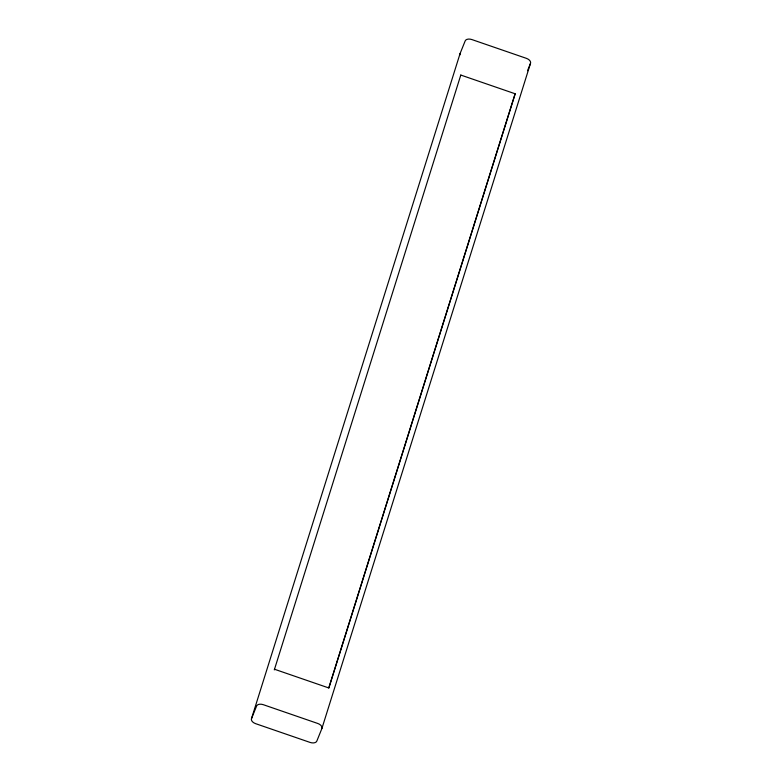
<?xml version="1.0" encoding="UTF-8"?>
<svg xmlns="http://www.w3.org/2000/svg" width="782" height="782" viewBox="0 0 782 782"><rect width="100%" height="100%" fill="white"/><g stroke="black" fill="none" stroke-linecap="round" stroke-linejoin="round"><path stroke-width="1.17" d="M274.306 669.9L460.793 75.052L515.211 93.801L328.87 687.984L274.453 669.226M460.647 75.717L460.793 75.052M251.501 718.629L460.099 53.508L465.202 40.859A5.757 3.402 17.4 0 1 471.927 39.579L526.335 58.327A5.757 3.402 17.4 0 1 530.499 63.371L321.901 728.492L316.798 741.141A5.757 3.402 17.4 0 1 310.073 742.421L255.665 723.673A5.757 3.402 17.4 0 1 251.501 718.629L256.613 705.99A5.757 3.402 17.4 0 1 263.329 704.699L317.736 723.458A5.757 3.402 17.4 0 1 321.901 728.492M328.763 687.945L515.103 93.772M527.518 70.742L530.499 63.371M460.021 54.857A5.757 3.402 17.4 0 1 460.099 53.508"/></g></svg>
